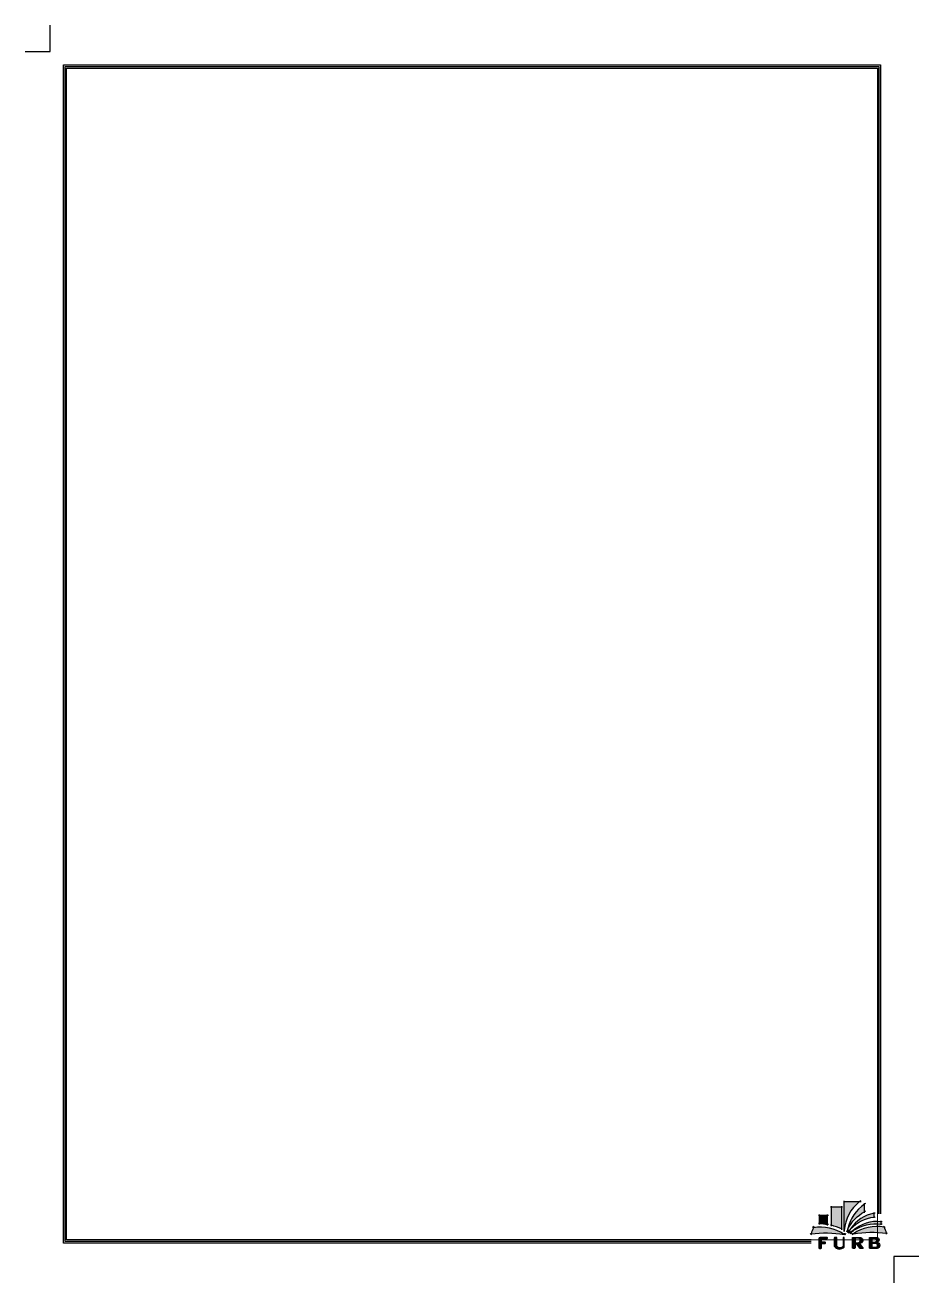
# Paper-space layout 'Layout1' of a CAD drawing. Header units: millimetres. Extents: x -6 to 291, y -207 to 210.
import ezdxf

# ---------------------------------------------------------------- set-up
doc = ezdxf.new("R2010")
doc.units = ezdxf.units.MM
doc.header["$MEASUREMENT"] = 0
doc.layers.add('Arqui-Folha', color=55, linetype='Continuous')
doc.layers.add('VPORT', color=120, linetype='Continuous', plot=False)

psp = doc.layouts.get("Layout1")

# ---------------------------------------------------------------- hatches: boundary and pattern name
at = {"layer": 'Arqui-Folha'}
h = psp.add_hatch(color=256, dxfattribs=at)
edge = h.paths.add_edge_path()
edge.add_line((261.8819196868609, -188.2051994186187), (261.8819196868609, -182.1385528704196))
edge.add_line((261.8819196868609, -182.1385528704196), (265.2106530407889, -182.1385528704196))
edge.add_line((265.2106530407889, -182.1385528704196), (265.2106530407889, -189.4374611458298))
edge.add_arc((257.349432774087, -205.5610153491729), 17.93788683846973, 64.00793091945599, 75.3640349397946)
h = psp.add_hatch(color=256, dxfattribs=at)
edge = h.paths.add_edge_path()
edge.add_line((266.1520716543376, -180.3612111625677), (271.2253990811974, -180.3612111625677))
edge.add_arc((279.1337978751125, -190.6834102054069), 13.00348278591503, 127.457691608909, 176.685152727652)
edge.add_line((266.1520716543289, -189.9315133426601), (266.1520716543376, -180.3612111625677))
h = psp.add_hatch(color=256, dxfattribs=at)
edge = h.paths.add_edge_path()
edge.add_arc((280.3049591828215, -192.1119897838362), 13.20719072178239, 124.385664510421, 168.1631984593388)
edge.add_arc((279.3363149259267, -195.4282994650322), 13.39001754212659, 118.9933788438575, 153.256683065979, ccw=False)
edge.add_line((272.8460590041746, -183.7163761452431), (272.8460590041892, -181.2126918758638))
h = psp.add_hatch(color=256, dxfattribs=at)
edge = h.paths.add_edge_path()
edge.add_line((260.6199976327867, -187.9238049763692), (260.6199976327867, -184.9285743889203))
edge.add_line((260.6199976327867, -184.9285743889203), (257.8457354451684, -184.9285743889203))
edge.add_line((257.8457354451684, -184.9285743889203), (257.8457354451684, -187.6299956378331))
edge.add_arc((257.3494327740383, -205.5610153491515), 17.9378868384506, 79.49465736204189, 88.4145469343834, ccw=False)
h = psp.add_hatch(color=256, dxfattribs=at)
edge = h.paths.add_edge_path()
edge.add_arc((278.0856366349568, -195.7631925332391), 11.70617835203738, 99.83029076573371, 147.1074720952712)
edge.add_arc((277.4554945458639, -197.9652873024551), 12.56547818946065, 96.25226823096858, 137.0643434792706, ccw=False)
edge.add_line((276.0870357186746, -185.4745482303225), (276.0870357186775, -184.2288869196724))
h = psp.add_hatch(color=256, dxfattribs=at)
edge = h.paths.add_edge_path()
edge.add_arc((276.8958279042368, -198.3505075702738), 11.43428041567032, 82.43901416780608, 132.8762415977112)
edge.add_arc((276.8907114129562, -202.1749824862843), 14.47006728857726, 84.0114608007475, 122.5009455482801, ccw=False)
edge.add_line((278.4003667068909, -187.7838814780415), (278.4003667068909, -187.0156440238746))
h = psp.add_hatch(color=252, dxfattribs=at)
edge = h.paths.add_edge_path()
edge.add_arc((260.0686509383834, -226.4014085045765), 35.66759936221856, 80.31324546189308, 97.94562687543493, ccw=False)
edge.add_arc((258.2963785165716, -202.6332448372168), 13.79071843697179, 55.68829493031628, 99.94363741317046)
edge.add_arc((261.8693957719576, -192.494252387457), 6.878936416603242, 149.950986381909, 168.1037623793299)
h = psp.add_hatch(color=252, dxfattribs=at)
edge = h.paths.add_edge_path()
edge.add_arc((276.9800095567936, -202.4088534528115), 13.79071843697182, 80.05636258682979, 124.3117050696839)
edge.add_arc((275.2077371349818, -226.1770171201712), 35.66759936221858, 82.05437312456519, 99.68675453810698, ccw=False)
edge.add_arc((273.4069923014074, -192.2698610030517), 6.878936416603295, 11.89623762066998, 30.04901361809077)
for points in [[(258.559890708852, -192.6747867247352), (260.3714230492021, -192.6747867247352, 0.4672283824504209), (260.557162665856, -192.4527499259596, 0.4672283824487155), (260.3714230491992, -192.2307131271854), (258.1321164526345, -192.2307131271854, 0.4142135623730778), (257.6986675695612, -192.6641620102579), (257.6986675695612, -195.6779008654027, 0.4142135623727924), (257.8873740039629, -195.8666072998029), (258.3711842744532, -195.8666072998029, 0.4142135623733446), (258.559890708852, -195.6779008654027), (258.559890708852, -194.2013176720503), (259.7602324342189, -194.2013176720488, 0.4229053391595379), (259.9488562947555, -194.007029336496, 0.4229053391603717), (259.7602324342189, -193.8127410009417), (258.559890708852, -193.8127410009409)], [(263.6994053135402, -192.4194195615863, 0.4142135623730227), (263.5106988791414, -192.2307131271854), (263.0268886086511, -192.2307131271854, 0.414213562373233), (262.8381821742523, -192.4194195615856), (262.8381821742523, -195.1592927622289, 0.1669492937337603), (262.8780082706138, -195.2752443181919, 0.4588165022653629), (266.0919555247391, -195.4321410126112, 0.1921259423115145), (266.1437835425758, -195.3022394442262), (266.1437835425758, -192.4194195615856, 0.4229053391602502), (265.9494952070244, -192.2307957010497, 0.4229053391613708), (265.7552068714701, -192.4194195615856), (265.7552068714701, -195.1506456150747, -0.191575731849481), (265.7036542886353, -195.2802563375649, -0.435547045987855), (263.7489340947484, -195.2648662168664, -0.1874977346346847), (263.6994053135402, -195.1374311383516)], [(269.7314587047798, -192.4573701241796), (270.8819124774259, -192.4573701241796, -0.7599979837233014), (270.9583597960658, -193.8788310087913, -0.1303250325775733), (269.9490403360201, -193.9856575104307), (271.2655696733689, -195.804361452481, 0.2405395978791292), (271.4184294538843, -195.8824152507405), (272.3852573099788, -195.8824152507398), (271.1685090373308, -194.2015526849297, 0.905303462568809), (271.5635503193052, -192.2161475385642, 0.07406721945365097), (271.5085542503957, -192.2079557871913), (269.0589419998877, -192.2079557871913, 0.4142135623729569), (268.8702355654919, -192.3966622215915), (268.870235565486, -195.6779008654027, 0.4142135623731847), (269.0589419998877, -195.8666072998029), (269.5427522703781, -195.8666072998029, 0.4142135623731651), (269.7314587047798, -195.6779008654027)]]:
    psp.add_hatch(color=256, dxfattribs=at).paths.add_polyline_path(points)
h = psp.add_hatch(color=256, dxfattribs=at)
h.paths.add_polyline_path([(274.4980557862707, -195.6779008654027, 0.4142135623730426), (274.6867622206724, -195.8666072998029), (276.9841065018097, -195.8666072998029, 0.02887245723705323), (277.005845748439, -195.8653509215256, 0.9086515178684711), (276.9664870493588, -193.878831109134, 0.8822073757562184), (276.926952267017, -192.2089237728856, 0.02533814741988706), (276.9078631795224, -192.207955787192), (274.6867622206724, -192.207955787192, 0.4142135623730195), (274.4980557862707, -192.3966622215922)])
h.paths.add_polyline_path([(275.3592789255615, -194.1282454461224), (276.4822726019084, -194.1282454461224, -0.763936874714305), (276.6033369236518, -195.6171929628145), (275.3592789255615, -195.6171929628145)], flags=16)
h.paths.add_polyline_path([(275.3592789255615, -193.878831109134), (275.3592789255615, -192.4573701241804), (276.3239807877466, -192.4573701241804, -0.7396110506924047), (276.4366366485579, -193.8655774320658, -0.09453526751897733), (276.3671640040944, -193.878831109134)], flags=16)

# ---------------------------------------------------------------- linework, layer by layer
for p, q in [((261.5820813683486, -182.138552870415), (261.8819196868599, -182.1385528704158)), ((261.8819196868599, -182.1385528704158), (261.8819196868599, -181.8387145519037)), ((265.2106530407879, -181.8387145519037), (265.2106530407879, -182.138552870415)), ((265.2106530407879, -182.138552870415), (265.5104913592992, -182.138552870415)), ((265.8522333358239, -180.3612111625679), (266.1520716543352, -180.3612111625689)), ((266.1520716543352, -180.3612111625689), (266.1520716543352, -180.0613728440558)), ((271.2253990811959, -180.3612111625679), (271.728746243004, -180.3612111625679)), ((272.8460590041877, -181.212691875864), (272.8460590041877, -180.8512330765543)), ((257.845735445167, -184.9285743889158), (257.5458971266532, -184.9285743889158)), ((257.845735445167, -184.6287360704037), (257.845735445167, -184.9285743889158)), ((257.845735445167, -187.6299956378297), (257.845735445167, -187.9299507400456)), ((260.6199976327871, -184.9285743889158), (260.6199976327871, -184.6287360704037)), ((260.9198359512985, -184.9285743889158), (260.6199976327871, -184.9285743889158)), ((272.8460590041693, -184.0603897989367), (272.8460590041731, -183.7163761452429)), ((276.0870357186765, -184.2288869196737), (276.0870357186765, -183.9246947116844)), ((276.0870357186731, -185.776224915131), (276.0870357186731, -185.4745482303223)), ((278.4003667068905, -187.0156440238743), (278.4003667068943, -186.7132439116986)), ((278.4003667068905, -188.0854001660882), (278.4003667068905, -187.7838814780416)), ((260.6199976327871, -188.2288440744206), (260.6199976327871, -187.9238049763644)), ((261.8819196868599, -188.5152734181784), (261.8819196868599, -188.2051994186141)), ((265.2106530407879, -189.4374611458252), (265.2106530407879, -189.7717160768515)), ((266.1520716543279, -190.231351661172), (266.1520716543279, -189.9315133426607))]:
    psp.add_line(p, q, dxfattribs=at)
at = {"layer": 'Arqui-Folha', "color": 10}
for points in [[(255.1986675695612, -194.0909986842078), (7.138186523265843, -194.0909986842078), (7.138186523266328, 196.9090013157922), (278.1381865232658, 196.9090013157922), (278.1381865232658, -184.4187959344786)], [(255.1986675695612, -193.5909986842078), (7.638186523265843, -193.5909986842078), (7.638186523266328, 196.4090013157922), (277.6381865232658, 196.4090013157922), (277.6381865232658, -184.4187959344786)], [(255.1986675695612, -193.0909986842078), (8.138186523265844, -193.0909986842078), (8.138186523266327, 195.9090013157922), (277.1381865232658, 195.9090013157922), (277.1381865232658, -184.4187959344786)]]:
    psp.add_lwpolyline(points, dxfattribs=at)
at = {"layer": 'Arqui-Folha'}
for points in [[(261.8819196868609, -188.2051994186187), (261.8819196868609, -182.1385528704196), (265.2106530407889, -182.1385528704196), (265.2106530407889, -189.4374611458298, 0.04959094382851809)], [(266.1520716543376, -180.3612111625677), (271.2253990811974, -180.3612111625677, 0.2181607816958528), (266.1520716543289, -189.9315133426601)], [(272.8460590041892, -181.2126918758638, 0.1933731312806244), (267.3786083121822, -189.4028681677665, -0.1506257459315009), (272.8460590041746, -183.7163761452431)], [(260.6199976327867, -187.9238049763692), (260.6199976327867, -184.9285743889203), (257.8457354451684, -184.9285743889203), (257.8457354451684, -187.6299956378331, -0.03894002451827756)], [(276.0870357186775, -184.2288869196724, 0.2092623739473784), (268.2560676078525, -189.4059773920709, -0.1799827937453674), (276.0870357186746, -185.4745482303225)], [(278.4003667068909, -187.0156440238746, 0.2236970403293368), (269.1157485264828, -189.9711798227735, -0.1695389869654748), (278.4003667068909, -187.7838814780415)], [(259.9489388686206, -194.0014474353419, 0.4142135623733859), (259.7602324342189, -193.8127410009417), (258.559890708852, -193.8127410009409), (258.559890708852, -192.6747867247352), (260.3714230492021, -192.6747867247352, 0.414213562373095), (260.5601294836009, -192.486080290335), (260.5601294836009, -192.4194195615856, 0.4142135623731218), (260.3714230491992, -192.2307131271854), (258.1321164526345, -192.2307131271854, 0.4142135623730779), (257.6986675695612, -192.6641620102579), (257.6986675695612, -195.6779008654027, 0.414213562373004), (257.8873740039629, -195.8666072998029), (258.3711842744532, -195.8666072998029, 0.4142135623733094), (258.559890708852, -195.6779008654034), (258.559890708852, -194.2013176720503), (259.7602324342189, -194.2013176720488, 0.4142135623729985), (259.9489388686206, -194.01261123765)], [(266.1437835425758, -195.3022394440924), (266.1437835425758, -192.4194195615856, 0.4142135623724663), (265.95507710818, -192.2307131271854), (265.943913305866, -192.2307131271854, 0.4142135623732567), (265.7552068714701, -192.4194195615856), (265.7552068714701, -195.1506456150645, -0.191575731846414), (265.703654288644, -195.2802563375569, -0.4355470459902566), (263.7489340947513, -195.2648662168664, -0.1874977346355368), (263.6994053135402, -195.1374311383523), (263.6994053135402, -192.4194195615863, 0.4142135623730227), (263.5106988791414, -192.2307131271854), (263.0268886086511, -192.2307131271854, 0.4142135623731978), (262.8381821742523, -192.4194195615856), (262.8381821742523, -195.1592927622297, 0.1669492937398741), (262.8780082706167, -195.2752443181963, 0.4588165022861735), (266.0919555248469, -195.432141012502, 0.1921259422873601)], [(276.9841065000315, -195.8666072998029), (274.6867622206724, -195.8666072998029, -0.4142135623731131), (274.4980557862707, -195.6779008654027), (274.4980557862707, -192.3966622215922, -0.4142135623730549), (274.6867622206724, -192.207955787192), (276.9078631795224, -192.207955787192, -0.02533814741225307), (276.9269522670141, -192.2089237728848, -0.8822073757591837), (276.9664870493588, -193.878831109134, -0.9086515188719123), (277.0058457462591, -195.8653509217781, -0.02887245668732393)], [(276.6413251776926, -195.6023029516234, -0.1003130655537145), (276.5678543031457, -195.6171929628145), (275.3592789255615, -195.6171929628145), (275.3592789255615, -194.1282454461224), (276.4635402446883, -194.1282454461224, -0.05324242513307341), (276.5033888299754, -194.132500779591, -0.7325317176983283)]]:
    psp.add_lwpolyline(points, format="xyb", close=True, dxfattribs=at)
at = {"layer": 'Arqui-Folha', "color": 252}
for points in [[(255.1382015500575, -191.0762289141924, -0.07708793513346769), (266.070134821599, -191.2423437351143, 0.1955367982385526), (255.9150065532574, -189.0496892430369, 0.0793724821196423)], [(279.3613815201077, -188.8252978586316, 0.1955367982385526), (269.206253251766, -191.017952350709, -0.07708793513346769), (280.1381865233075, -190.8518375297871, 0.07937248211964225)]]:
    psp.add_lwpolyline(points, format="xyb", close=True, dxfattribs=at)
at = {"layer": 'Arqui-Folha'}
for points in [[(270.95835949806, -193.8788311091325, 0.7463985333233064), (270.9068485001227, -192.4633320451744, 0.06309284743330165), (270.859789375563, -192.4573701241796), (269.7314587047798, -192.4573701241796), (269.7314587047798, -195.6779008654027, -0.4142135623730945), (269.5427522703781, -195.8666072998029), (269.0589419998877, -195.8666072998029, -0.4142135623731494), (268.870235565486, -195.6779008654027), (268.8702355654919, -192.3966622215915, -0.4142135623730275), (269.0589419998877, -192.2079557871913), (271.5085542503957, -192.2079557871913, -0.07406721945443845), (271.5635503193052, -192.2161475385642, -0.9053034625688492), (271.1685090373308, -194.2015526849297), (272.3852573099788, -195.8824152507398), (271.4184294538843, -195.8824152507405, -0.2405395978790519), (271.2655696733689, -195.804361452481), (269.9490403360201, -193.9856575104307, 0.130325032577942), (270.9583597960687, -193.8788310087898)], [(276.3671640040944, -193.878831109134), (275.3592789255615, -193.878831109134), (275.3592789255615, -192.4573701241804), (276.3018576858836, -192.4573701241804, -0.06309284743364914), (276.3489168104492, -192.4633320451766, -0.7262769251013036), (276.4366289391453, -193.865580484357)]]:
    psp.add_lwpolyline(points, format="xyb", dxfattribs=at)
for centre, radius, start, end in [((279.1337978751112, -190.6834102054035), 13.00348278591271, 125.2282133789114, 127.4576916088619), ((280.3049591828209, -192.1119897838335), 13.20719072178045, 122.8238381251497, 124.3856645104241), ((279.3363149259243, -195.4282994650285), 13.39001754212419, 117.5366475869075, 118.9933788438831), ((257.3494327740437, -205.5610153491561), 17.93788683845884, 88.41454693450743, 89.37245655551887), ((278.0856366349553, -195.7631925332398), 11.70617835203726, 98.34404017920137, 99.83029076579754), ((277.4554945458628, -197.9652873024561), 12.56547818946131, 94.87856411380659, 96.25226823101697), ((276.8958279042353, -198.350507570277), 11.43428041567423, 80.92053473852144, 82.4390141676955), ((276.8907114129547, -202.1749824862864), 14.47006728857986, 82.81631008758153, 84.01146080059972), ((257.3494327740437, -205.5610153491561), 17.93788683845884, 78.519023013928, 79.4946573620665), ((257.3494327740854, -205.5610153491634), 17.93788683846499, 75.36403493966128, 76.35170019695686), ((257.3494327740854, -205.5610153491634), 17.93788683846499, 62.93750458541248, 64.00793091932148), ((279.1337978751112, -190.6834102054035), 13.00348278591271, 176.6851527276584, 178.0063257610003), ((279.3363149259243, -195.4282994650285), 13.39001754212419, 153.2566830659268, 158.2667927622273), ((280.3049591828209, -192.1119897838335), 13.20719072178045, 168.1631984593557, 173.1867001200298), ((277.4554945458628, -197.9652873024561), 12.56547818946131, 137.0643434793285, 144.7649149952259), ((278.0856366349553, -195.7631925332398), 11.70617835203726, 147.1074720952952, 155.2733191114999), ((276.8907114129547, -202.1749824862864), 14.47006728857986, 122.5009455482277, 128.6720173402982), ((276.8958279042353, -198.350507570277), 11.43428041567423, 132.8762415977326, 140.5976968152598), ((276.3671640040929, -193.6901246747339), 0.1887064344, 270, 291.5991716453086)]:
    psp.add_arc(centre, radius, start, end, dxfattribs=at)
at = {"layer": 'Arqui-Folha', "color": 252}
for centre, radius, start, end in [((260.0686509383841, -226.4014085045796), 35.66759936222132, 97.9456268752752, 98.45708748414735), ((261.8693957719597, -192.4942523874527), 6.878936416603265, 168.1037623793166, 170.7391128956288), ((258.2963785165711, -202.4088534528145), 13.79071843697475, 99.94363741322667, 101.5645368066615), ((261.8693957719597, -192.2698610030474), 6.878936416603265, 146.6359181455679, 149.95098638193), ((258.2963785165711, -202.4088534528145), 13.79071843697475, 52.80114784670671, 55.68829493024943), ((260.0686509383841, -226.1770171201742), 35.66759936222132, 79.18905708162502, 80.31324546191918), ((275.2077371349814, -226.1770171201742), 35.66759936222135, 99.68675453808082, 100.810942918375), ((276.980009556792, -202.4088534528145), 13.79071843697468, 124.3117050697506, 127.1988521537828), ((273.4069923014073, -192.2698610030474), 6.878936416603274, 30.04901361806997, 33.36408185430152), ((276.980009556792, -202.4088534528145), 13.79071843697468, 78.43546319333853, 80.05636258677329), ((273.4069923014073, -192.2698610030474), 6.878936416603274, 9.260887104268324, 11.89623762068338), ((275.2077371349814, -226.1770171201742), 35.66759936222135, 81.5429125158526, 82.05437312472479)]:
    psp.add_arc(centre, radius, start, end, dxfattribs=at)
at = {"layer": 'VPORT'}
for points in [[(-5.606590033341929, 201.4090013157922), (2.638186523266329, 201.4090013157922), (2.638186523266329, 210.1320471458272)], [(290.8829630798741, -198.5909986842078), (282.6381865232658, -198.5909986842078), (282.6381865232658, -207.3140445142428)]]:
    psp.add_lwpolyline(points, dxfattribs=at)

# ---------------------------------------------------------------- viewports
psp.add_viewport(center=(142.6381865232658, 1.40900131579221), size=(268.9999999999999, 388.9999999999999), view_center_point=(52795.53360671073, 14855.26790545863), view_height=3134.464830608603, dxfattribs=at)

doc.saveas('drawing.dxf')
